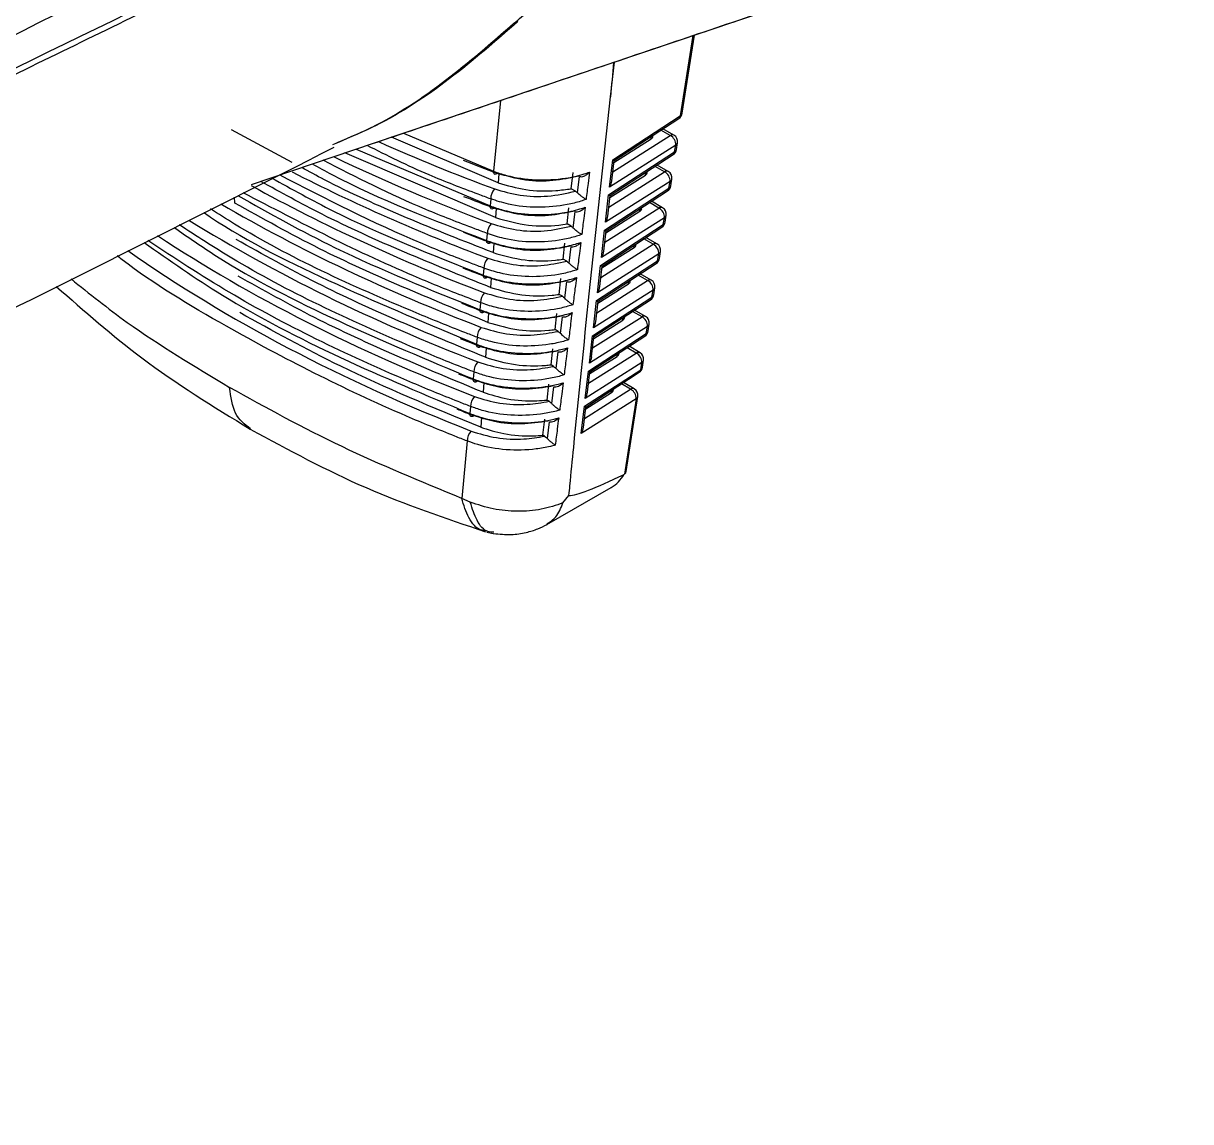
# Model space of a CAD drawing. Extents: x 6 to 134, y 3 to 97.
# Drawn here: x 16.357 to 17.93, y 4.78 to 6.26 of the extents above; entities that cross this region are included whole.
import ezdxf

# ---------------------------------------------------------------- set-up
doc = ezdxf.new("R2010")
doc.units = 0
doc.header["$MEASUREMENT"] = 0
doc.layers.add('OBJECT', color=7, linetype='CONTINUOUS')

msp = doc.modelspace()

# ---------------------------------------------------------------- linework, layer by layer
at = {"layer": 'OBJECT'}
for p, q in [((16.8276, 6.098), (17.5702, 6.3486)), ((17.2594, 6.2436), (17.2425, 6.1357)), ((17.245, 6.139), (17.2615, 6.2443)), ((17.1483, 6.161), (17.1537, 6.208)), ((17.0002, 6.1562), (16.9907, 6.0608)), ((17.1514, 6.0764), (17.2425, 6.1357)), ((17.1534, 6.0754), (17.2406, 6.1321)), ((16.7195, 6.0727), (16.6375, 6.1165)), ((16.9971, 6.0453), (16.8533, 6.1067)), ((16.8695, 6.1121), (16.9907, 6.0608)), ((17.1516, 6.06), (17.229, 6.109)), ((17.1531, 6.0728), (17.2031, 6.1045)), ((17.2031, 6.1045), (17.2037, 6.1081)), ((17.2056, 6.1078), (17.2059, 6.1096)), ((17.229, 6.109), (17.2163, 6.1163)), ((17.2339, 6.1094), (17.219, 6.1181)), ((16.6646, 6.0429), (16.8302, 6.0989)), ((16.8059, 6.0907), (16.9861, 6.0141)), ((17.2363, 6.0959), (17.1472, 6.0395)), ((17.2349, 6.0868), (17.2363, 6.0959)), ((17.2374, 6.0901), (17.2388, 6.0992)), ((16.9936, 5.9983), (16.7906, 6.0855)), ((17.1459, 6.0289), (17.2349, 6.0868)), ((17.1472, 6.0395), (17.1514, 6.0764)), ((17.1479, 6.0279), (17.233, 6.0832)), ((17.1502, 6.0479), (17.1534, 6.0754)), ((16.998, 6.0575), (16.9971, 6.0453)), ((17.0955, 6.0372), (17.098, 6.0589)), ((17.1462, 6.0126), (17.2214, 6.0601)), ((17.1955, 6.0556), (17.1961, 6.0592)), ((17.198, 6.0589), (17.1983, 6.0607)), ((17.2214, 6.0601), (17.2087, 6.0674)), ((17.2263, 6.0606), (17.2114, 6.0692)), ((17.1041, 6.0317), (17.1067, 6.0539)), ((17.2287, 6.0471), (17.1417, 5.9921)), ((17.1477, 6.0254), (17.1955, 6.0556)), ((17.2272, 6.0379), (17.2287, 6.0471)), ((17.2297, 6.0412), (17.2312, 6.0504)), ((16.642, 6.018), (16.6416, 6.0258)), ((17.1012, 6.0339), (17.0955, 6.0372)), ((17.1405, 5.9814), (17.2272, 6.0379)), ((17.1417, 5.9921), (17.1459, 6.0289)), ((17.1425, 5.9804), (17.2253, 6.0343)), ((17.1448, 6.0004), (17.148, 6.0279)), ((16.987, 6.0235), (16.9861, 6.0141)), ((16.9945, 6.0105), (16.9936, 5.9983)), ((17.0901, 5.9898), (17.0925, 6.0114)), ((17.1408, 5.9651), (17.2137, 6.0112)), ((17.1879, 6.0068), (17.1884, 6.0103)), ((17.1904, 6.01), (17.1907, 6.0118)), ((17.2137, 6.0112), (17.2011, 6.0186)), ((17.2187, 6.0117), (17.2038, 6.0203)), ((17.0983, 5.9843), (17.101, 6.0066)), ((17.2211, 5.9982), (17.1363, 5.9446)), ((17.1422, 5.9779), (17.1879, 6.0068)), ((17.2196, 5.989), (17.2211, 5.9982)), ((17.2221, 5.9923), (17.2236, 6.0015)), ((17.0954, 5.9867), (17.0901, 5.9898)), ((17.1351, 5.9339), (17.2196, 5.989)), ((17.1363, 5.9446), (17.1405, 5.9814)), ((17.1371, 5.9329), (17.2177, 5.9854)), ((17.1394, 5.9529), (17.1425, 5.9804)), ((16.9824, 5.9769), (16.9815, 5.9675)), ((16.991, 5.9635), (16.9901, 5.9512)), ((17.0846, 5.9423), (17.0871, 5.9639)), ((17.1353, 5.9176), (17.2061, 5.9624)), ((17.1828, 5.9612), (17.183, 5.9629)), ((17.2061, 5.9624), (17.1935, 5.9697)), ((17.2111, 5.9628), (17.1962, 5.9714)), ((17.0926, 5.937), (17.0953, 5.9593)), ((17.2134, 5.9493), (17.1308, 5.8971)), ((17.1368, 5.9304), (17.1803, 5.9579)), ((17.1803, 5.9579), (17.1808, 5.9614)), ((17.212, 5.9401), (17.2134, 5.9493)), ((17.2145, 5.9434), (17.2159, 5.9526)), ((17.0895, 5.9394), (17.0846, 5.9423)), ((17.1296, 5.8864), (17.212, 5.9401)), ((17.1308, 5.8971), (17.1351, 5.9339)), ((17.1316, 5.8855), (17.2101, 5.9365)), ((17.1339, 5.9054), (17.1371, 5.9329)), ((16.9779, 5.9302), (16.9769, 5.9208)), ((16.9876, 5.9165), (16.9867, 5.9042)), ((17.0792, 5.8948), (17.0817, 5.9164)), ((17.1985, 5.9135), (17.1859, 5.9208)), ((17.2034, 5.914), (17.1886, 5.9226)), ((17.0868, 5.8896), (17.0895, 5.912)), ((17.2058, 5.9005), (17.1254, 5.8496)), ((17.1299, 5.8701), (17.1985, 5.9135)), ((17.1313, 5.8829), (17.1726, 5.909)), ((17.1726, 5.909), (17.1732, 5.9125)), ((17.1751, 5.9123), (17.1754, 5.9139)), ((17.2043, 5.8912), (17.2058, 5.9005)), ((17.2068, 5.8944), (17.2083, 5.9038)), ((16.9733, 5.8836), (16.9724, 5.8742)), ((17.0836, 5.8922), (17.0792, 5.8948)), ((17.1242, 5.839), (17.2043, 5.8912)), ((17.1254, 5.8496), (17.1296, 5.8864)), ((17.1262, 5.838), (17.2024, 5.8876)), ((17.1285, 5.8579), (17.1316, 5.8855)), ((16.9842, 5.8695), (16.9833, 5.8571)), ((17.0737, 5.8473), (17.0762, 5.869)), ((17.1909, 5.8646), (17.1783, 5.8719)), ((17.1958, 5.8651), (17.181, 5.8737)), ((17.081, 5.8423), (17.0838, 5.8647)), ((17.1244, 5.8226), (17.1909, 5.8646)), ((17.1259, 5.8355), (17.165, 5.8602)), ((17.165, 5.8602), (17.1655, 5.8636)), ((17.1675, 5.8635), (17.1677, 5.865)), ((17.1992, 5.8455), (17.2007, 5.8549)), ((16.9688, 5.837), (16.9679, 5.8275)), ((17.0777, 5.845), (17.0737, 5.8473)), ((17.1187, 5.7915), (17.1967, 5.8422)), ((17.1982, 5.8516), (17.12, 5.8022)), ((17.12, 5.8022), (17.1242, 5.839)), ((17.1208, 5.7905), (17.1948, 5.8387)), ((17.123, 5.8105), (17.1262, 5.838)), ((17.1967, 5.8422), (17.1982, 5.8516)), ((16.9809, 5.8225), (16.98, 5.81)), ((17.0683, 5.7998), (17.0708, 5.8215)), ((17.1832, 5.8158), (17.1707, 5.823)), ((17.1882, 5.8162), (17.1734, 5.8248)), ((17.0752, 5.795), (17.078, 5.8175)), ((17.119, 5.7752), (17.1832, 5.8158)), ((17.1205, 5.788), (17.1574, 5.8113)), ((17.1574, 5.8113), (17.1579, 5.8147)), ((17.1599, 5.8146), (17.1601, 5.8161)), ((17.1916, 5.7966), (17.193, 5.806)), ((16.9643, 5.7904), (16.9633, 5.7809)), ((17.0717, 5.7978), (17.0683, 5.7998)), ((17.1133, 5.744), (17.1891, 5.7933)), ((17.1905, 5.8028), (17.1145, 5.7547)), ((17.1145, 5.7547), (17.1187, 5.7915)), ((17.1153, 5.743), (17.1872, 5.7898)), ((17.1176, 5.763), (17.1208, 5.7905)), ((17.1891, 5.7933), (17.1905, 5.8028)), ((16.9776, 5.7762), (16.9767, 5.7629)), ((17.0629, 5.7524), (17.0653, 5.774)), ((17.1756, 5.7669), (17.1631, 5.7741)), ((17.1805, 5.7674), (17.1658, 5.7759)), ((17.0693, 5.7477), (17.0721, 5.7703)), ((17.1136, 5.7277), (17.1756, 5.7669)), ((17.115, 5.7405), (17.1497, 5.7624)), ((17.1497, 5.7624), (17.1503, 5.7658)), ((17.1522, 5.7657), (17.1525, 5.7672)), ((16.9598, 5.7438), (16.9588, 5.7343)), ((17.0657, 5.7507), (17.0629, 5.7524)), ((17.1829, 5.7539), (17.1091, 5.7072)), ((17.1091, 5.7072), (17.1133, 5.744)), ((17.1122, 5.7155), (17.1153, 5.743)), ((17.1829, 5.7539), (17.1671, 5.6524)), ((17.1696, 5.656), (17.1854, 5.7572)), ((16.9744, 5.7291), (16.9735, 5.7158)), ((17.0574, 5.7049), (17.0599, 5.7265)), ((17.0634, 5.7004), (17.0663, 5.7231)), ((16.9553, 5.6972), (16.9479, 5.6198)), ((17.0597, 5.7036), (17.0574, 5.7049)), ((17.1671, 5.6524), (17.1668, 5.6523)), ((17.0628, 5.5847), (17.1495, 5.6347)), ((16.9595, 5.6147), (16.9479, 5.6198)), ((17.0844, 5.6137), (17.0925, 5.6239)), ((16.9816, 5.5744), (16.9903, 5.5726))]:
    msp.add_line(p, q, dxfattribs=at)
at = {"layer": 'OBJECT', "flags": 128}
for points in [[(16.996, 6.0579), (16.995, 6.0572), (16.994, 6.0567), (16.9931, 6.0566), (16.9923, 6.0569), (16.9917, 6.0574), (16.9912, 6.0583), (16.9909, 6.0594), (16.9907, 6.0608)], [(16.9914, 6.0112), (16.9904, 6.0105), (16.9895, 6.01), (16.9885, 6.0099), (16.9878, 6.0102), (16.9871, 6.0107), (16.9866, 6.0116), (16.9863, 6.0128), (16.9861, 6.0141)], [(16.9869, 5.9645), (16.9859, 5.9638), (16.9849, 5.9634), (16.984, 5.9633), (16.9832, 5.9635), (16.9825, 5.9641), (16.982, 5.9649), (16.9817, 5.9661), (16.9815, 5.9675)], [(16.9823, 5.9179), (16.9813, 5.9171), (16.9803, 5.9167), (16.9794, 5.9166), (16.9786, 5.9168), (16.9779, 5.9174), (16.9774, 5.9183), (16.9771, 5.9194), (16.9769, 5.9208)], [(16.9778, 5.8712), (16.9768, 5.8705), (16.9758, 5.87), (16.9749, 5.8699), (16.9741, 5.8702), (16.9734, 5.8707), (16.9729, 5.8716), (16.9725, 5.8728), (16.9724, 5.8742)], [(16.9733, 5.8245), (16.9723, 5.8238), (16.9713, 5.8234), (16.9704, 5.8233), (16.9695, 5.8235), (16.9689, 5.8241), (16.9683, 5.825), (16.968, 5.8261), (16.9679, 5.8275)], [(16.9688, 5.7779), (16.9678, 5.7772), (16.9668, 5.7767), (16.9658, 5.7766), (16.965, 5.7769), (16.9643, 5.7775), (16.9638, 5.7783), (16.9635, 5.7795), (16.9633, 5.7809)], [(16.9643, 5.7313), (16.9633, 5.7305), (16.9623, 5.7301), (16.9614, 5.73), (16.9605, 5.7303), (16.9599, 5.7308), (16.9593, 5.7317), (16.959, 5.7329), (16.9588, 5.7343)]]:
    msp.add_lwpolyline(points, dxfattribs=at)
at = {"layer": 'OBJECT'}
for centre, radius, start, end in [((17.2351, 6.1405), 0.01, 303.0627, 351.1283), ((17.2379, 6.1359), 0.00461, 305.6243, 357.4415), ((17.2404, 6.1399), 0.00472, 296.7911, 348.7481), ((17.2319, 6.1049), 0.00496, 65.3151, 125.3157), ((17.2221, 6.0965), 0.0143, 357.6775, 60.8847), ((17.2289, 6.1008), 0.01, 351.1283, 59.9405), ((17.2275, 6.0916), 0.01, 303.0627, 351.1283), ((17.2328, 6.091), 0.00472, 296.7911, 348.7481), ((17.2342, 6.1001), 0.00472, 296.7911, 348.7481), ((17.2303, 6.087), 0.00461, 305.6243, 357.4415), ((17.2242, 6.0561), 0.00496, 65.3151, 125.3157), ((17.2144, 6.0476), 0.0143, 357.6775, 60.8847), ((17.2213, 6.0519), 0.01, 351.1283, 59.9405), ((17.2199, 6.0427), 0.01, 303.0627, 351.1283), ((17.2251, 6.0421), 0.00472, 296.7911, 348.7481), ((17.2266, 6.0513), 0.00472, 296.7911, 348.7481), ((17.0063, 6.0236), 0.0193, 136.3191, 180.2162), ((17.2226, 6.0381), 0.00461, 305.6243, 357.4415), ((17.2166, 6.0072), 0.00496, 65.3151, 125.3157), ((17.2068, 5.9988), 0.0143, 357.6775, 60.8847), ((17.2137, 6.003), 0.01, 351.1283, 59.9405), ((17.2189, 6.0024), 0.00472, 296.7911, 348.7481), ((17.0017, 5.977), 0.0192, 136.0923, 180.2035), ((17.2122, 5.9938), 0.01, 303.0627, 351.1283), ((17.215, 5.9892), 0.00461, 305.6243, 357.4415), ((17.2175, 5.9932), 0.00472, 296.7911, 348.7481), ((17.209, 5.9583), 0.00496, 65.3151, 125.3157), ((17.1992, 5.9499), 0.0143, 357.6775, 60.8847), ((17.206, 5.9542), 0.01, 351.1283, 59.9405), ((17.2113, 5.9536), 0.00472, 296.7911, 348.7481), ((16.997, 5.9303), 0.0191, 135.8655, 180.1906), ((17.2046, 5.9449), 0.01, 303.0627, 351.1283), ((17.2074, 5.9403), 0.00461, 305.6243, 357.4415), ((17.2098, 5.9443), 0.00472, 296.7911, 348.7481), ((17.2014, 5.9095), 0.00496, 65.3151, 125.3157), ((17.1916, 5.9011), 0.0143, 357.6775, 60.8847), ((17.1984, 5.9053), 0.01, 351.1283, 59.9405), ((17.2037, 5.9047), 0.00472, 296.7911, 348.7481), ((16.9924, 5.8837), 0.019, 135.6386, 180.1776), ((17.197, 5.896), 0.01, 303.0627, 351.1283), ((17.1997, 5.8914), 0.00461, 305.6243, 357.4415), ((17.2022, 5.8954), 0.00472, 296.7911, 348.7481), ((17.1937, 5.8606), 0.00496, 65.3151, 125.3157), ((17.1839, 5.8522), 0.0143, 357.6775, 60.8847), ((17.1908, 5.8565), 0.01, 351.1283, 59.9405), ((17.196, 5.8558), 0.00472, 296.7911, 348.7481), ((16.9877, 5.837), 0.019, 135.4116, 180.1644), ((17.1893, 5.8471), 0.01, 303.0627, 351.1283), ((17.1921, 5.8425), 0.00461, 305.6243, 357.4415), ((17.1946, 5.8465), 0.00472, 296.7911, 348.7481), ((17.1861, 5.8117), 0.00496, 65.3151, 125.3157), ((17.1763, 5.8033), 0.0143, 357.6775, 60.8847), ((17.1832, 5.8076), 0.01, 351.1283, 59.9405), ((17.1884, 5.807), 0.00472, 296.7911, 348.7481), ((16.9831, 5.7904), 0.0189, 135.1845, 180.151), ((17.1817, 5.7982), 0.01, 303.0627, 351.1283), ((17.1845, 5.7935), 0.00461, 305.6243, 357.4415), ((17.1869, 5.7976), 0.00472, 296.7911, 348.7481), ((17.1785, 5.7629), 0.00496, 65.3151, 125.3157), ((17.1687, 5.7545), 0.0143, 357.6775, 60.8847), ((17.1755, 5.7587), 0.01, 351.1283, 59.9405), ((16.9785, 5.7438), 0.0188, 134.9572, 180.1375), ((17.1808, 5.7581), 0.00472, 296.7911, 348.7481), ((16.974, 5.6972), 0.0187, 134.7299, 180.1239)]:
    msp.add_arc(centre, radius, start, end, dxfattribs=at)
for centre, major_axis, ratio, start_param, end_param in [((18.9845, 10.3011), (1.7737, 14.6261), 0.094046, 1.86585, 1.869169), ((17.1956, 6.1084), (0.0101, -0.0001), 0.5699, 5.564826, 6.202431), ((18.1904, 7.1297), (2.217, 0.0145), 0.583028, 4.051673, 4.137689), ((18.1903, 7.0791), (2.2137, 0.0145), 0.583028, 4.015497, 4.134324), ((18.1889, 7.1222), (2.2175, -0.019), 0.572951, 4.124465, 4.149306), ((17.144, 6.0812), (0.0094, -0.00581), 0.034835, 5.636345, 6.266793), ((18.1903, 7.0285), (2.2105, 0.0145), 0.583028, 3.980488, 4.130951), ((17.188, 6.0595), (0.0101, -0.0001), 0.5699, 5.564826, 6.202431), ((18.1902, 6.9779), (2.2072, 0.0144), 0.583028, 3.945297, 4.12757), ((17.1398, 6.0444), (0.0075, 0.0119), 0.628536, 4.699972, 5.363204), ((18.1889, 7.0716), (2.2143, -0.019), 0.572951, 4.123835, 4.145943), ((17.1386, 6.0337), (0.0094, -0.00581), 0.034835, 5.636345, 6.266793), ((18.1902, 6.9274), (2.204, 0.0144), 0.583028, 3.917745, 4.124181), ((17.1804, 6.0106), (0.0101, -0.0001), 0.5699, 5.564826, 6.202431), ((18.1901, 6.8768), (2.2007, 0.0144), 0.583028, 3.888013, 4.120784), ((17.1343, 5.9969), (0.0075, 0.0119), 0.628536, 4.699972, 5.363204), ((18.1888, 7.021), (2.211, -0.019), 0.572951, 4.122712, 4.142572), ((17.1331, 5.9862), (0.0094, -0.00581), 0.034835, 5.636345, 6.266793), ((18.19, 6.8262), (2.1975, 0.0144), 0.583028, 3.857947, 4.117379), ((18.19, 6.7756), (2.1942, 0.0143), 0.583028, 3.827827, 4.113965), ((17.1289, 5.9494), (0.0075, 0.0119), 0.628536, 4.699972, 5.363204), ((17.1727, 5.9618), (0.0101, -0.0001), 0.5699, 5.564826, 6.202431), ((18.1888, 6.9704), (2.2078, -0.0189), 0.572951, 4.121215, 4.139193), ((17.1277, 5.9388), (0.0094, -0.00581), 0.034835, 5.636345, 6.266793), ((17.1235, 5.9019), (0.0075, 0.0119), 0.628536, 4.699972, 5.363204), ((17.1651, 5.9129), (0.0101, -0.0001), 0.5699, 5.564826, 6.202431), ((17.1222, 5.8913), (0.0094, -0.00581), 0.034835, 5.636345, 6.266793), ((18.1887, 6.9198), (2.2045, -0.0189), 0.572951, 4.119427, 4.135806), ((17.118, 5.8545), (0.0075, 0.0119), 0.628536, 4.699972, 5.363204), ((17.1575, 5.8641), (0.0101, -0.0001), 0.5699, 5.564826, 6.202431), ((17.1168, 5.8438), (0.0094, -0.00581), 0.034835, 5.636345, 6.266793), ((18.1887, 6.8692), (2.2013, -0.0189), 0.572951, 4.117407, 4.132411), ((17.1126, 5.807), (0.0075, 0.0119), 0.628536, 4.699972, 5.363204), ((17.1498, 5.8152), (0.0101, -0.0001), 0.5699, 5.564826, 6.202431), ((17.1114, 5.7963), (0.0094, -0.00581), 0.034835, 5.636345, 6.266793), ((18.1886, 6.8186), (2.198, -0.0189), 0.572951, 4.115199, 4.129008), ((17.1071, 5.7595), (0.0075, 0.0119), 0.628536, 4.699972, 5.363204), ((17.1422, 5.7663), (0.0101, -0.0001), 0.5699, 5.564826, 6.202431), ((17.1059, 5.7488), (0.0094, -0.00581), 0.034835, 5.636345, 6.266793), ((18.1886, 6.768), (2.1948, -0.0188), 0.572951, 4.112837, 4.125596), ((17.1017, 5.712), (0.0075, 0.0119), 0.628536, 4.699972, 5.363204), ((18.6222, 6.6234), (1.5344, 0.9978), 0.038686, 3.198772, 3.439885), ((17.0924, 5.7403), (-0.0554, 0.1065), 0.604616, 3.168205, 3.500009)]:
    msp.add_ellipse(centre, major_axis=major_axis, ratio=ratio, start_param=start_param, end_param=end_param, dxfattribs=at)
for points, knots in [([(17.9303, 7.003), (17.7253, 6.8953), (17.303, 6.6735), (16.6458, 6.3442), (15.9624, 6.0136), (15.2745, 5.6926), (14.8106, 5.4861), (14.5833, 5.3849)], [0, 0, 0, 0, 0.190637, 0.392769, 0.598173, 0.803117, 1, 1, 1, 1]), ([(14.5727, 5.3721), (14.6559, 5.4089), (14.8105, 5.4771), (15.0231, 5.5726), (15.1996, 5.6527), (15.3432, 5.7183), (15.4657, 5.7748), (15.5795, 5.8275), (15.7629, 5.913), (16.0152, 6.0322), (16.3184, 6.1778), (16.6025, 6.3166), (16.8598, 6.4441), (17.0592, 6.5443), (17.213, 6.6224), (17.3396, 6.687), (17.4959, 6.7674), (17.6819, 6.8641), (17.8301, 6.9417), (17.9158, 6.9874), (17.9303, 6.9951)], [0, 0, 0, 0, 0.0716549, 0.133072, 0.1842613, 0.2252304, 0.2583967, 0.2915069, 0.3251454, 0.4197217, 0.5146636, 0.5952211, 0.6745815, 0.7469769, 0.7764192, 0.8149243, 0.8627754, 0.9199758, 0.9865308, 1, 1, 1, 1]), ([(16.7654, 6.8912), (16.5808, 6.7954), (16.2208, 6.6087), (15.6864, 6.3415), (15.1753, 6.092), (14.8398, 5.9336), (14.6768, 5.8566)], [0, 0, 0, 0, 0.27038, 0.527173, 0.77038, 1, 1, 1, 1]), ([(16.5757, 6.8786), (16.2586, 6.7163), (15.6249, 6.3917), (14.9712, 6.0816), (14.6445, 5.9267)], [0, 0, 0, 0, 0.500229, 1, 1, 1, 1]), ([(14.6763, 5.8506), (15.0269, 6.0068), (15.733, 6.3213), (16.4156, 6.6515), (16.7592, 6.8176)], [0, 0, 0, 0, 0.49662, 1, 1, 1, 1]), ([(14.6651, 5.8306), (14.7556, 5.8705), (14.9247, 5.9451), (15.1591, 6.0503), (15.3574, 6.1402), (15.5209, 6.2151), (15.6596, 6.2791), (15.7851, 6.3374), (15.9081, 6.3949), (16.0326, 6.4535), (16.1699, 6.5185), (16.3318, 6.5958), (16.5285, 6.6905), (16.6707, 6.76), (16.7479, 6.7977)], [0, 0, 0, 0, 0.127673, 0.238652, 0.332946, 0.410559, 0.472851, 0.532128, 0.591338, 0.650482, 0.712496, 0.790612, 0.886445, 1, 1, 1, 1]), ([(17.0183, 6.2602), (17.025, 6.266), (17.0385, 6.2775), (17.0672, 6.2991), (17.0996, 6.3216), (17.1446, 6.3502), (17.1976, 6.3798), (17.2363, 6.3999), (17.2556, 6.41)], [0, 0, 0, 0, 0.125023, 0.25026, 0.372599, 0.500557, 0.75017, 1, 1, 1, 1]), ([(16.5948, 6.3713), (16.3634, 6.2534), (15.9127, 6.0239), (15.2422, 5.6976), (14.8002, 5.4916), (14.5854, 5.3915)], [0, 0, 0, 0, 0.351668, 0.685, 1, 1, 1, 1]), ([(16.8276, 6.098), (16.9083, 6.1252), (17.0703, 6.1799), (17.3112, 6.2612), (17.4803, 6.318), (17.5647, 6.3463)], [0, 0, 0, 0, 0.332264, 0.666687, 1, 1, 1, 1]), ([(17.0237, 6.2625), (16.9632, 6.2098), (16.8881, 6.1445), (16.7972, 6.1065), (16.7796, 6.0991)], [0, 0, 0, 0, 0.8063713, 1, 1, 1, 1]), ([(16.7742, 6.0969), (16.7918, 6.1042), (16.8826, 6.1422), (16.9577, 6.2075), (17.0183, 6.2602)], [0, 0, 0, 0, 0.19319, 1, 1, 1, 1]), ([(17.0925, 5.6239), (17.0929, 5.6282), (17.095, 5.6498), (17.104, 5.7403), (17.1215, 5.9145), (17.1387, 6.0724), (17.1483, 6.161)], [0, 0, 0, 0, 0.024148, 0.120739, 0.507103, 1, 1, 1, 1]), ([(13.8857, 4.7797), (14.0719, 4.8551), (14.4597, 5.0122), (15.0444, 5.2655), (15.6407, 5.5364), (16.2186, 5.8113), (16.595, 6.0016), (16.776, 6.0931)], [0, 0, 0, 0, 0.1902423, 0.3962075, 0.6023972, 0.8087754, 1, 1, 1, 1]), ([(16.987, 6.0235), (16.9814, 6.0256), (16.9535, 6.0361), (16.8953, 6.0581), (16.8477, 6.0819), (16.8204, 6.0956)], [0, 0, 0, 0, 0.095966, 0.479886, 1, 1, 1, 1]), ([(16.9824, 5.9769), (16.9769, 5.979), (16.9489, 5.9895), (16.8714, 6.0195), (16.8063, 6.0526), (16.7612, 6.0756)], [0, 0, 0, 0, 0.071459, 0.357337, 1, 1, 1, 1]), ([(16.9901, 5.9512), (16.9116, 5.982), (16.8216, 6.0174), (16.7424, 6.0603), (16.7323, 6.0658)], [0, 0, 0, 0, 0.871944, 1, 1, 1, 1]), ([(16.7465, 6.0706), (16.7552, 6.0658), (16.8267, 6.0268), (16.9091, 5.9952), (16.9815, 5.9675)], [0, 0, 0, 0, 0.121905, 1, 1, 1, 1]), ([(16.9907, 6.0608), (16.9965, 6.0588), (17.0141, 6.0529), (17.0477, 6.0481), (17.0841, 6.05), (17.1077, 6.0553), (17.1178, 6.0588), (17.1201, 6.0596)], [0, 0, 0, 0, 0.147376, 0.444496, 0.741154, 0.940222, 1, 1, 1, 1]), ([(17.1058, 6.0544), (17.0943, 6.0518), (17.0714, 6.0467), (17.0318, 6.0476), (17.0084, 6.0544), (16.996, 6.0579)], [0, 0, 0, 0, 0.320862, 0.641681, 1, 1, 1, 1]), ([(17.1067, 6.0539), (17.1076, 6.0537), (17.1094, 6.0532), (17.1131, 6.0542), (17.1168, 6.0564), (17.1191, 6.0585), (17.12, 6.0596), (17.1201, 6.0596)], [0, 0, 0, 0, 0.192792, 0.429646, 0.749305, 0.992256, 1, 1, 1, 1]), ([(17.1201, 6.0596), (17.1194, 6.0546), (17.1179, 6.0423), (17.1164, 6.0301), (17.1155, 6.0229)], [0, 0, 0, 0, 0.412557, 1, 1, 1, 1]), ([(16.9867, 5.9042), (16.9088, 5.9355), (16.8, 5.9793), (16.7043, 6.0322), (16.6771, 6.0472)], [0, 0, 0, 0, 0.716114, 1, 1, 1, 1]), ([(16.6914, 6.052), (16.7189, 6.0368), (16.8067, 5.988), (16.9076, 5.9482), (16.9769, 5.9208)], [0, 0, 0, 0, 0.313012, 1, 1, 1, 1]), ([(16.9779, 5.9302), (16.9723, 5.9323), (16.9444, 5.9429), (16.8477, 5.981), (16.7651, 6.0235), (16.7024, 6.0558)], [0, 0, 0, 0, 0.056954, 0.284805, 1, 1, 1, 1]), ([(16.9971, 6.0453), (17.0092, 6.0417), (17.0334, 6.0346), (17.0686, 6.0335), (17.0886, 6.0363), (17.0955, 6.0372)], [0, 0, 0, 0, 0.396562, 0.793191, 1, 1, 1, 1]), ([(16.6461, 6.028), (16.689, 6.004), (16.7901, 5.9474), (16.9058, 5.9009), (16.9724, 5.8742)], [0, 0, 0, 0, 0.424686, 1, 1, 1, 1]), ([(16.9733, 5.8836), (16.9678, 5.8857), (16.9399, 5.8963), (16.8274, 5.9412), (16.7304, 5.9916), (16.6534, 6.0317)], [0, 0, 0, 0, 0.048749, 0.243773, 1, 1, 1, 1]), ([(16.9924, 6.0369), (17.0035, 6.0337), (17.0257, 6.0272), (17.0649, 6.0258), (17.089, 6.0312), (17.1012, 6.0339)], [0, 0, 0, 0, 0.327832, 0.655734, 1, 1, 1, 1]), ([(17.1012, 6.0339), (17.1021, 6.0333), (17.1031, 6.0327), (17.104, 6.0318), (17.1041, 6.0317)], [0, 0, 0, 0, 0.904059, 1, 1, 1, 1]), ([(17.1155, 6.0229), (17.1155, 6.0229), (17.1146, 6.0234), (17.1125, 6.0247), (17.1093, 6.027), (17.1064, 6.0294), (17.1048, 6.0309), (17.1041, 6.0317)], [0, 0, 0, 0, 0.007977, 0.2991, 0.602917, 0.800702, 1, 1, 1, 1]), ([(16.9688, 5.837), (16.9632, 5.8391), (16.9355, 5.8498), (16.821, 5.8965), (16.7025, 5.9505), (16.62, 6.0032), (16.6093, 6.0101)], [0, 0, 0, 0, 0.042667, 0.213361, 0.897825, 1, 1, 1, 1]), ([(16.9833, 5.8571), (16.9057, 5.8888), (16.7854, 5.9379), (16.6795, 5.9971), (16.642, 6.018)], [0, 0, 0, 0, 0.645444, 1, 1, 1, 1]), ([(16.9861, 6.0141), (16.9919, 6.0122), (17.0095, 6.0061), (17.0431, 6.0013), (17.079, 6.0031), (17.1022, 6.0082), (17.1119, 6.0115), (17.1142, 6.0122)], [0, 0, 0, 0, 0.148954, 0.449261, 0.7491, 0.940502, 1, 1, 1, 1]), ([(17.1155, 6.0229), (17.1132, 6.0221), (17.1052, 6.0192), (17.0841, 6.014), (17.0505, 6.0109), (17.0144, 6.0146), (16.9948, 6.021), (16.987, 6.0235)], [0, 0, 0, 0, 0.059553, 0.208066, 0.505163, 0.802607, 1, 1, 1, 1]), ([(17.0999, 6.0071), (17.0884, 6.0047), (17.0654, 5.9998), (17.0263, 6.001), (17.0033, 6.0077), (16.9914, 6.0112)], [0, 0, 0, 0, 0.324747, 0.649448, 1, 1, 1, 1]), ([(17.101, 6.0066), (17.1019, 6.0064), (17.1037, 6.0059), (17.1074, 6.007), (17.1111, 6.0092), (17.1133, 6.0113), (17.1142, 6.0122), (17.1142, 6.0122)], [0, 0, 0, 0, 0.1971881, 0.4407964, 0.7689193, 0.9921879, 1, 1, 1, 1]), ([(17.1142, 6.0122), (17.1136, 6.0072), (17.1121, 5.9949), (17.1106, 5.9827), (17.1097, 5.9755)], [0, 0, 0, 0, 0.412528, 1, 1, 1, 1]), ([(16.6005, 6.0052), (16.6035, 6.0032), (16.6562, 5.967), (16.7789, 5.9066), (16.9047, 5.854), (16.9679, 5.8275)], [0, 0, 0, 0, 0.028867, 0.511738, 1, 1, 1, 1]), ([(16.9936, 5.9983), (17.008, 5.9942), (17.0348, 5.9866), (17.0693, 5.9868), (17.0863, 5.9892), (17.0901, 5.9898)], [0, 0, 0, 0, 0.478249, 0.883044, 1, 1, 1, 1]), ([(16.5604, 5.9851), (16.5791, 5.972), (16.6453, 5.9258), (16.7808, 5.8571), (16.9023, 5.8064), (16.9633, 5.7809)], [0, 0, 0, 0, 0.1637444, 0.5797047, 1, 1, 1, 1]), ([(16.9643, 5.7904), (16.9587, 5.7925), (16.931, 5.8032), (16.8167, 5.8501), (16.685, 5.912), (16.5905, 5.9734), (16.5672, 5.9885)], [0, 0, 0, 0, 0.038039, 0.190217, 0.800438, 1, 1, 1, 1]), ([(16.9878, 5.9903), (16.9989, 5.987), (17.0211, 5.9804), (17.0598, 5.9791), (17.0835, 5.9841), (17.0954, 5.9867)], [0, 0, 0, 0, 0.3318717, 0.663815, 1, 1, 1, 1]), ([(17.0954, 5.9867), (17.0963, 5.9861), (17.0973, 5.9854), (17.0982, 5.9844), (17.0983, 5.9843)], [0, 0, 0, 0, 0.873708, 1, 1, 1, 1]), ([(17.1097, 5.9755), (17.1097, 5.9755), (17.1088, 5.976), (17.1068, 5.9772), (17.1036, 5.9795), (17.1007, 5.982), (17.0991, 5.9835), (17.0983, 5.9843)], [0, 0, 0, 0, 0.00806, 0.282725, 0.593802, 0.796123, 1, 1, 1, 1]), ([(16.5199, 5.9648), (16.5542, 5.9407), (16.6341, 5.8845), (16.7829, 5.8078), (16.9, 5.7588), (16.9588, 5.7343)], [0, 0, 0, 0, 0.272396, 0.634442, 1, 1, 1, 1]), ([(16.9598, 5.7438), (16.9542, 5.7459), (16.9266, 5.7567), (16.8125, 5.8037), (16.6674, 5.8737), (16.5608, 5.9438), (16.5249, 5.9673)], [0, 0, 0, 0, 0.034278, 0.171413, 0.721317, 1, 1, 1, 1]), ([(16.98, 5.81), (16.9023, 5.842), (16.7842, 5.8905), (16.68, 5.9488), (16.6442, 5.9688)], [0, 0, 0, 0, 0.657056, 1, 1, 1, 1]), ([(16.9815, 5.9675), (16.9873, 5.9655), (17.0048, 5.9594), (17.0384, 5.9545), (17.0739, 5.9562), (17.0967, 5.9611), (17.1061, 5.9641), (17.1084, 5.9649)], [0, 0, 0, 0, 0.150605, 0.454244, 0.75741, 0.940779, 1, 1, 1, 1]), ([(17.1097, 5.9755), (17.1074, 5.9747), (17.0993, 5.972), (17.0782, 5.9669), (17.0444, 5.9642), (17.0089, 5.9681), (16.9898, 5.9744), (16.9824, 5.9769)], [0, 0, 0, 0, 0.059276, 0.209421, 0.509831, 0.810598, 1, 1, 1, 1]), ([(17.0941, 5.9599), (17.0825, 5.9575), (17.0593, 5.9529), (17.0207, 5.9544), (16.9983, 5.9611), (16.9869, 5.9645)], [0, 0, 0, 0, 0.328834, 0.657619, 1, 1, 1, 1]), ([(17.0953, 5.9593), (17.0961, 5.9591), (17.098, 5.9587), (17.1018, 5.9598), (17.1054, 5.962), (17.1076, 5.964), (17.1083, 5.9648), (17.1084, 5.9649)], [0, 0, 0, 0, 0.2018346, 0.4525474, 0.789382, 0.9921173, 1, 1, 1, 1]), ([(17.1084, 5.9649), (17.1077, 5.9598), (17.1062, 5.9476), (17.1047, 5.9353), (17.1038, 5.9282)], [0, 0, 0, 0, 0.412497, 1, 1, 1, 1]), ([(16.9553, 5.6972), (16.9498, 5.6993), (16.9222, 5.7102), (16.8081, 5.7573), (16.6555, 5.8353), (16.5298, 5.9108), (16.4859, 5.9449), (16.4837, 5.9467)], [0, 0, 0, 0, 0.031194, 0.15599, 0.65642, 0.982295, 1, 1, 1, 1]), ([(16.9901, 5.9512), (17.0042, 5.9472), (17.0306, 5.9396), (17.0645, 5.9396), (17.0811, 5.9418), (17.0846, 5.9423)], [0, 0, 0, 0, 0.477916, 0.890823, 1, 1, 1, 1]), ([(16.9833, 5.9436), (16.9944, 5.9403), (17.0165, 5.9337), (17.0547, 5.9323), (17.078, 5.9371), (17.0895, 5.9394)], [0, 0, 0, 0, 0.3361227, 0.6723179, 1, 1, 1, 1]), ([(17.0895, 5.9394), (17.0904, 5.9388), (17.0915, 5.9381), (17.0924, 5.9371), (17.0926, 5.937)], [0, 0, 0, 0, 0.845441, 1, 1, 1, 1]), ([(17.1038, 5.9282), (17.1038, 5.9282), (17.1032, 5.9285), (17.1014, 5.9296), (17.0984, 5.9317), (17.0951, 5.9344), (17.0934, 5.9362), (17.0926, 5.937)], [0, 0, 0, 0, 0.00815, 0.206907, 0.537753, 0.791262, 1, 1, 1, 1]), ([(16.4215, 5.9156), (16.4462, 5.8958), (16.511, 5.8438), (16.5877, 5.7978), (16.6352, 5.7693)], [0, 0, 0, 0, 0.380125, 1, 1, 1, 1]), ([(16.9767, 5.7629), (16.899, 5.7951), (16.7829, 5.8431), (16.6804, 5.9006), (16.6465, 5.9195)], [0, 0, 0, 0, 0.669469, 1, 1, 1, 1]), ([(16.9769, 5.9208), (16.9827, 5.9188), (17.0002, 5.9127), (17.0338, 5.9078), (17.0688, 5.9094), (17.0912, 5.914), (17.1002, 5.9168), (17.1025, 5.9175)], [0, 0, 0, 0, 0.152333, 0.459461, 0.766109, 0.941054, 1, 1, 1, 1]), ([(17.1038, 5.9282), (17.1015, 5.9274), (17.0934, 5.9248), (17.0722, 5.9199), (17.0384, 5.9174), (17.0034, 5.9216), (16.9848, 5.9279), (16.9779, 5.9302)], [0, 0, 0, 0, 0.059002, 0.210856, 0.514734, 0.81898, 1, 1, 1, 1]), ([(17.0882, 5.9126), (17.0765, 5.9104), (17.0532, 5.906), (17.0152, 5.9079), (16.9933, 5.9145), (16.9823, 5.9179)], [0, 0, 0, 0, 0.333137, 0.666224, 1, 1, 1, 1]), ([(17.0895, 5.912), (17.0904, 5.9118), (17.0923, 5.9114), (17.0961, 5.9126), (17.0996, 5.9148), (17.1017, 5.9168), (17.1025, 5.9175), (17.1025, 5.9175)], [0, 0, 0, 0, 0.206748, 0.464933, 0.810722, 0.992044, 1, 1, 1, 1]), ([(17.1025, 5.9175), (17.1019, 5.9125), (17.1003, 5.9002), (17.0988, 5.888), (17.0979, 5.8808)], [0, 0, 0, 0, 0.412464, 1, 1, 1, 1]), ([(16.4016, 5.9056), (16.4392, 5.8724), (16.52, 5.8011), (16.6131, 5.7438), (16.6629, 5.7131)], [0, 0, 0, 0, 0.465155, 1, 1, 1, 1]), ([(16.9867, 5.9042), (17.0005, 5.9002), (17.0264, 5.8926), (17.0596, 5.8924), (17.076, 5.8944), (17.0792, 5.8948)], [0, 0, 0, 0, 0.477552, 0.899063, 1, 1, 1, 1]), ([(17.0979, 5.8808), (17.0956, 5.8801), (17.0875, 5.8776), (17.0662, 5.8729), (17.0323, 5.8707), (16.998, 5.8752), (16.9798, 5.8814), (16.9733, 5.8836)], [0, 0, 0, 0, 0.058731, 0.212374, 0.519887, 0.827777, 1, 1, 1, 1]), ([(16.9787, 5.897), (16.9898, 5.8937), (17.0119, 5.887), (17.0496, 5.8855), (17.0726, 5.89), (17.0836, 5.8922)], [0, 0, 0, 0, 0.340601, 0.681276, 1, 1, 1, 1]), ([(17.0836, 5.8922), (17.0845, 5.8916), (17.0856, 5.8909), (17.0866, 5.8898), (17.0868, 5.8896)], [0, 0, 0, 0, 0.81911, 1, 1, 1, 1]), ([(17.0979, 5.8808), (17.0979, 5.8808), (17.0973, 5.8812), (17.0956, 5.8822), (17.0927, 5.8843), (17.0893, 5.887), (17.0876, 5.8888), (17.0868, 5.8896)], [0, 0, 0, 0, 0.0082423, 0.1870163, 0.5256465, 0.7861866, 1, 1, 1, 1]), ([(16.9735, 5.7158), (16.9093, 5.7422), (16.7948, 5.7893), (16.6933, 5.8456), (16.6487, 5.8703)], [0, 0, 0, 0, 0.560761, 1, 1, 1, 1]), ([(16.9724, 5.8742), (16.9782, 5.8721), (16.9956, 5.866), (17.0291, 5.861), (17.0637, 5.8625), (17.0857, 5.867), (17.0943, 5.8695), (17.0966, 5.8702)], [0, 0, 0, 0, 0.1541433, 0.4649259, 0.7752227, 0.941326, 1, 1, 1, 1]), ([(17.0823, 5.8654), (17.0706, 5.8633), (17.0471, 5.8591), (17.0096, 5.8614), (16.9883, 5.868), (16.9778, 5.8712)], [0, 0, 0, 0, 0.337675, 0.675297, 1, 1, 1, 1]), ([(17.0838, 5.8647), (17.0846, 5.8646), (17.0866, 5.8642), (17.0905, 5.8654), (17.0939, 5.8676), (17.0959, 5.8695), (17.0965, 5.8702), (17.0966, 5.8702)], [0, 0, 0, 0, 0.211945, 0.477991, 0.832968, 0.991967, 1, 1, 1, 1]), ([(17.0966, 5.8702), (17.0959, 5.8652), (17.0944, 5.8529), (17.0929, 5.8407), (17.092, 5.8335)], [0, 0, 0, 0, 0.41243, 1, 1, 1, 1]), ([(16.9833, 5.8571), (16.9968, 5.8532), (17.0223, 5.8456), (17.0548, 5.8452), (17.0709, 5.847), (17.0737, 5.8473)], [0, 0, 0, 0, 0.477152, 0.907814, 1, 1, 1, 1]), ([(17.092, 5.8335), (17.0897, 5.8328), (17.0815, 5.8304), (17.0601, 5.8259), (17.0262, 5.824), (16.9925, 5.8288), (16.9748, 5.8349), (16.9688, 5.837)], [0, 0, 0, 0, 0.0584631, 0.2139825, 0.5253069, 0.8370208, 1, 1, 1, 1]), ([(16.9742, 5.8503), (16.9853, 5.847), (17.0074, 5.8403), (17.0445, 5.8388), (17.0671, 5.843), (17.0777, 5.845)], [0, 0, 0, 0, 0.3453253, 0.6907251, 1, 1, 1, 1]), ([(17.0777, 5.845), (17.0786, 5.8444), (17.0798, 5.8436), (17.0808, 5.8425), (17.081, 5.8423)], [0, 0, 0, 0, 0.794582, 1, 1, 1, 1]), ([(17.092, 5.8335), (17.0919, 5.8335), (17.0914, 5.8338), (17.0898, 5.8348), (17.0869, 5.8368), (17.0836, 5.8396), (17.0818, 5.8415), (17.081, 5.8423)], [0, 0, 0, 0, 0.008339, 0.166404, 0.51297, 0.780848, 1, 1, 1, 1]), ([(16.9679, 5.8275), (16.9736, 5.8255), (16.991, 5.8193), (17.0245, 5.8143), (17.0587, 5.8157), (17.0802, 5.8199), (17.0884, 5.8222), (17.0906, 5.8229)], [0, 0, 0, 0, 0.156042, 0.470658, 0.784781, 0.941595, 1, 1, 1, 1]), ([(17.0764, 5.8182), (17.0646, 5.8163), (17.041, 5.8123), (17.0041, 5.8149), (16.9833, 5.8214), (16.9733, 5.8245)], [0, 0, 0, 0, 0.342466, 0.684876, 1, 1, 1, 1]), ([(17.078, 5.8175), (17.0788, 5.8173), (17.0808, 5.817), (17.0847, 5.8183), (17.0881, 5.8205), (17.0901, 5.8223), (17.0906, 5.8229), (17.0906, 5.8229)], [0, 0, 0, 0, 0.217446, 0.491759, 0.85615, 0.991886, 1, 1, 1, 1]), ([(17.0906, 5.8229), (17.09, 5.8178), (17.0884, 5.8056), (17.0869, 5.7934), (17.086, 5.7862)], [0, 0, 0, 0, 0.412394, 1, 1, 1, 1]), ([(16.98, 5.81), (16.9931, 5.8061), (17.0183, 5.7986), (17.05, 5.798), (17.0658, 5.7996), (17.0683, 5.7998)], [0, 0, 0, 0, 0.476713, 0.917132, 1, 1, 1, 1]), ([(17.086, 5.7862), (17.0838, 5.7856), (17.0755, 5.7832), (17.0541, 5.7789), (17.0201, 5.7774), (16.987, 5.7823), (16.9699, 5.7884), (16.9643, 5.7904)], [0, 0, 0, 0, 0.058198, 0.215687, 0.531014, 0.846742, 1, 1, 1, 1]), ([(16.9697, 5.8037), (16.9808, 5.8004), (17.0028, 5.7936), (17.0394, 5.792), (17.0616, 5.796), (17.0717, 5.7978)], [0, 0, 0, 0, 0.350315, 0.700707, 1, 1, 1, 1]), ([(17.0717, 5.7978), (17.0727, 5.7972), (17.0739, 5.7964), (17.0749, 5.7953), (17.0752, 5.795)], [0, 0, 0, 0, 0.771743, 1, 1, 1, 1]), ([(17.086, 5.7862), (17.086, 5.7862), (17.0855, 5.7865), (17.0839, 5.7874), (17.0811, 5.7894), (17.0778, 5.7923), (17.076, 5.7941), (17.0752, 5.795)], [0, 0, 0, 0, 0.00844, 0.145047, 0.499694, 0.77523, 1, 1, 1, 1]), ([(16.9633, 5.7809), (16.9691, 5.7788), (16.9865, 5.7726), (17.0199, 5.7675), (17.0536, 5.7689), (17.0746, 5.7728), (17.0824, 5.775), (17.0846, 5.7756)], [0, 0, 0, 0, 0.158035, 0.476676, 0.794816, 0.941861, 1, 1, 1, 1]), ([(17.0704, 5.7711), (17.0585, 5.7692), (17.0348, 5.7655), (16.9986, 5.7684), (16.9783, 5.7749), (16.9688, 5.7779)], [0, 0, 0, 0, 0.347531, 0.695003, 1, 1, 1, 1]), ([(17.0721, 5.7703), (17.073, 5.7701), (17.075, 5.7698), (17.079, 5.7712), (17.0823, 5.7734), (17.0842, 5.7751), (17.0846, 5.7756), (17.0846, 5.7756)], [0, 0, 0, 0, 0.223273, 0.506281, 0.880299, 0.991802, 1, 1, 1, 1]), ([(17.0846, 5.7756), (17.084, 5.7705), (17.0824, 5.7583), (17.0809, 5.7461), (17.08, 5.7389)], [0, 0, 0, 0, 0.4123561, 1, 1, 1, 1]), ([(16.9479, 5.6198), (16.8931, 5.6424), (16.7829, 5.6878), (16.6846, 5.742), (16.6352, 5.7693)], [0, 0, 0, 0, 0.496376, 1, 1, 1, 1]), ([(16.6633, 5.7136), (16.6556, 5.7196), (16.6402, 5.7316), (16.6369, 5.7567), (16.6352, 5.7693)], [0, 0, 0, 0, 0.500737, 1, 1, 1, 1]), ([(16.9767, 5.7629), (16.9873, 5.7596), (17.0097, 5.7525), (17.0405, 5.7506), (17.0584, 5.752), (17.0629, 5.7524)], [0, 0, 0, 0, 0.398446, 0.849042, 1, 1, 1, 1]), ([(17.08, 5.7389), (17.0778, 5.7383), (17.0695, 5.736), (17.048, 5.732), (17.0139, 5.7308), (16.9815, 5.736), (16.9649, 5.7419), (16.9598, 5.7438)], [0, 0, 0, 0, 0.057936, 0.217495, 0.537029, 0.856977, 1, 1, 1, 1]), ([(16.9653, 5.7571), (16.9763, 5.7537), (16.9983, 5.7469), (17.0343, 5.7453), (17.056, 5.749), (17.0657, 5.7507)], [0, 0, 0, 0, 0.355595, 0.711266, 1, 1, 1, 1]), ([(17.0657, 5.7507), (17.0667, 5.7501), (17.0679, 5.7492), (17.069, 5.748), (17.0693, 5.7477)], [0, 0, 0, 0, 0.750494, 1, 1, 1, 1]), ([(17.08, 5.7389), (17.0799, 5.7389), (17.0796, 5.7392), (17.078, 5.7401), (17.0753, 5.742), (17.0719, 5.7449), (17.0701, 5.7468), (17.0693, 5.7477)], [0, 0, 0, 0, 0.008547, 0.122921, 0.485786, 0.769314, 1, 1, 1, 1]), ([(16.9588, 5.7343), (16.9646, 5.7322), (16.9819, 5.726), (17.0154, 5.7208), (17.0485, 5.722), (17.0691, 5.7258), (17.0764, 5.7277), (17.0786, 5.7283)], [0, 0, 0, 0, 0.1601304, 0.4830007, 0.8053632, 0.9421234, 1, 1, 1, 1]), ([(17.0644, 5.7239), (17.0525, 5.7222), (17.0286, 5.7187), (16.993, 5.722), (16.9733, 5.7284), (16.9643, 5.7313)], [0, 0, 0, 0, 0.352894, 0.705727, 1, 1, 1, 1]), ([(17.0663, 5.7231), (17.0672, 5.7229), (17.0692, 5.7227), (17.0732, 5.7241), (17.0764, 5.7263), (17.0782, 5.7279), (17.0786, 5.7283), (17.0786, 5.7283)], [0, 0, 0, 0, 0.2294482, 0.5216016, 0.9054468, 0.9917133, 1, 1, 1, 1]), ([(17.0786, 5.7283), (17.078, 5.7233), (17.0764, 5.7111), (17.0749, 5.6988), (17.0739, 5.6917)], [0, 0, 0, 0, 0.412316, 1, 1, 1, 1]), ([(16.6629, 5.7131), (16.7144, 5.6853), (16.8167, 5.63), (16.9257, 5.5932), (16.98, 5.5749)], [0, 0, 0, 0, 0.5029244, 1, 1, 1, 1]), ([(16.9608, 5.7105), (16.9718, 5.7071), (16.9938, 5.7003), (17.0292, 5.6986), (17.0505, 5.7021), (17.0597, 5.7036)], [0, 0, 0, 0, 0.361189, 0.722456, 1, 1, 1, 1]), ([(16.9735, 5.7158), (16.9836, 5.7126), (17.0056, 5.7055), (17.0356, 5.7034), (17.0532, 5.7046), (17.0574, 5.7049)], [0, 0, 0, 0, 0.393565, 0.855353, 1, 1, 1, 1]), ([(17.0739, 5.6917), (17.0718, 5.6911), (17.0635, 5.6889), (17.0418, 5.685), (17.0078, 5.6842), (16.976, 5.6896), (16.9599, 5.6955), (16.9553, 5.6972)], [0, 0, 0, 0, 0.057678, 0.219414, 0.543377, 0.867765, 1, 1, 1, 1]), ([(17.0597, 5.7036), (17.0607, 5.7029), (17.062, 5.702), (17.0631, 5.7008), (17.0634, 5.7004)], [0, 0, 0, 0, 0.73075, 1, 1, 1, 1]), ([(17.0739, 5.6917), (17.0739, 5.6917), (17.0736, 5.6919), (17.0721, 5.6928), (17.0695, 5.6946), (17.0661, 5.6976), (17.0643, 5.6995), (17.0634, 5.7004)], [0, 0, 0, 0, 0.0086589, 0.0999972, 0.4712125, 0.7630809, 1, 1, 1, 1]), ([(17.1671, 5.6524), (17.1678, 5.6529), (17.1691, 5.6539), (17.1694, 5.6554), (17.1696, 5.656)], [0, 0, 0, 0, 0.522865, 1, 1, 1, 1]), ([(16.9802, 5.5763), (16.9783, 5.5765), (16.9691, 5.5772), (16.9565, 5.5919), (16.9507, 5.6107), (16.9479, 5.6198)], [0, 0, 0, 0, 0.124113, 0.577525, 1, 1, 1, 1]), ([(16.991, 5.5742), (16.9884, 5.5742), (16.9797, 5.5743), (16.9678, 5.5881), (16.9622, 5.606), (16.9595, 5.6147)], [0, 0, 0, 0, 0.184001, 0.605772, 1, 1, 1, 1]), ([(17.0625, 5.5853), (17.0669, 5.5881), (17.0767, 5.5942), (17.0816, 5.6068), (17.0844, 5.6137)], [0, 0, 0, 0, 0.447545, 1, 1, 1, 1]), ([(16.9907, 5.5725), (16.9987, 5.5717), (17.0135, 5.5702), (17.0338, 5.5733), (17.0505, 5.5783), (17.059, 5.5827), (17.0631, 5.5848)], [0, 0, 0, 0, 0.3161845, 0.5814296, 0.8028487, 1, 1, 1, 1])]:
    msp.add_open_spline(points, degree=3, knots=knots, dxfattribs=at)
msp.add_open_spline([(17.0844, 5.6137), (17.0749, 5.6105), (17.0559, 5.604), (17.0231, 5.6016), (16.9899, 5.6045), (16.9696, 5.6113), (16.9595, 5.6147)], degree=3, dxfattribs=at)

doc.saveas('drawing.dxf')
